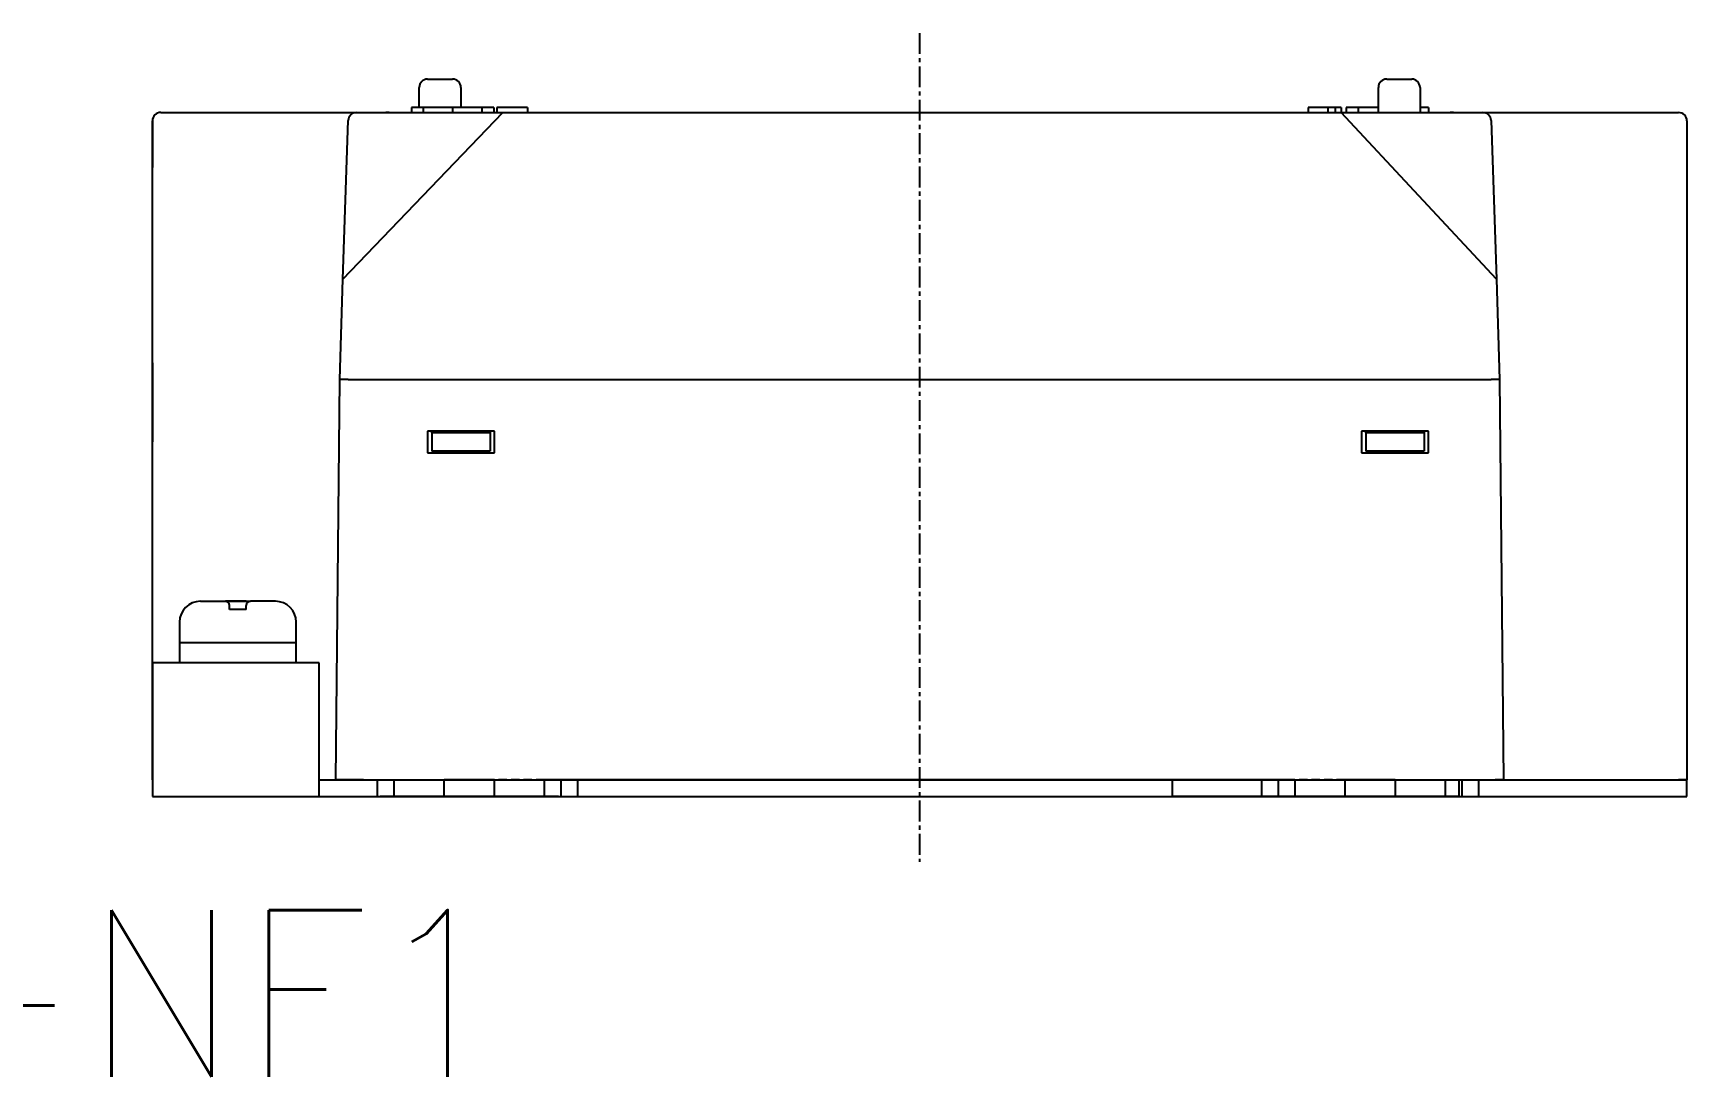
# Model space of a CAD drawing. Extents: x 176 to 427, y 225 to 355.
# Drawn here: x 234.6 to 333.8, y 224.8 to 287.3 of the extents above; entities that cross this region are included whole.
import ezdxf

# ---------------------------------------------------------------- set-up
doc = ezdxf.new("R2010")
doc.units = 0
doc.linetypes.add('CENTER', pattern=[2, 1.25, -0.25, 0.25, -0.25])
doc.linetypes.add('DASHED', pattern=[0.75, 0.5, -0.25])
doc.layers.get('0').update_dxf_attribs({"linetype": 'CONTINUOUS'})
doc.layers.add('CENTER', color=1, linetype='CENTER')
doc.styles.get("Standard").update_dxf_attribs({"font": 'txt.shx'})

msp = doc.modelspace()

# ---------------------------------------------------------------- linework, layer by layer
at = {"color": 7, "linetype": 'CONTINUOUS'}
for p, q in [((258.28028, 284.5798), (259.78061, 284.5798)), ((315.77971, 284.5798), (317.27977, 284.5798)), ((257.78044, 282.87964), (257.78044, 284.07996)), ((260.28045, 284.07996), (260.28045, 282.87964)), ((315.27987, 282.57963), (315.27987, 284.07996)), ((317.78015, 284.07996), (317.78015, 282.57963)), ((257.30849, 282.87964), (257.30849, 282.57963)), ((258.02386, 282.87964), (257.30849, 282.87964)), ((258.02386, 282.87964), (258.02386, 282.57963)), ((259.77872, 282.87964), (258.02386, 282.87964)), ((259.77872, 282.87964), (259.77872, 282.57963)), ((261.53303, 282.87964), (259.77872, 282.87964)), ((261.53303, 282.87964), (261.53303, 282.57963)), ((262.24894, 282.87964), (261.53303, 282.87964)), ((262.24894, 282.87964), (262.24894, 282.57963)), ((262.42927, 282.87964), (262.42927, 282.57963)), ((264.26103, 282.87964), (262.42927, 282.87964)), ((264.26103, 282.87964), (264.26103, 282.57963)), ((311.06725, 282.87964), (311.06725, 282.57963)), ((312.25863, 282.87964), (311.06725, 282.87964)), ((312.25863, 282.87964), (312.25863, 282.57963)), ((312.6832, 282.87964), (312.25863, 282.87964)), ((312.6832, 282.87964), (312.6832, 282.57963)), ((313.06065, 282.87964), (312.6832, 282.87964)), ((313.06065, 282.87964), (313.06065, 282.57963)), ((313.34496, 282.87964), (313.34496, 282.57963)), ((314.06087, 282.87964), (313.34496, 282.87964)), ((314.06087, 282.87964), (314.06087, 282.57963)), ((315.27987, 282.87964), (314.06087, 282.87964)), ((318.28487, 282.87964), (317.78015, 282.87964)), ((318.28487, 282.87964), (318.28487, 282.57963)), ((241.78043, 242.57958), (241.78043, 282.07979)), ((241.78043, 282.07979), (241.78043, 279.27977)), ((242.28054, 282.57963), (254.01432, 282.57963)), ((253.1993, 272.57986), (262.78046, 282.57963)), ((253.1993, 272.57986), (253.51448, 282.09631)), ((254.01432, 282.57963), (262.78046, 282.57963)), ((255.98037, 282.57963), (255.77756, 282.57963)), ((255.98037, 282.57963), (257.30849, 282.57963)), ((262.78046, 282.57963), (313.06065, 282.57963)), ((322.36156, 272.57986), (313.06065, 282.57963)), ((313.06065, 282.57963), (321.54601, 282.57963)), ((315.08004, 282.57963), (315.27987, 282.57963)), ((317.78015, 282.57963), (319.58022, 282.57963)), ((319.78276, 282.57963), (319.58022, 282.57963)), ((321.54601, 282.57963), (333.28005, 282.57963)), ((322.04585, 282.09631), (322.36156, 272.57986)), ((333.78043, 282.07979), (333.78043, 242.57958)), ((333.78043, 282.07979), (333.78043, 279.27977)), ((241.78043, 267.57968), (241.78043, 280.47982)), ((333.78043, 280.47982), (333.78043, 267.57968)), ((241.78043, 267.57968), (241.78043, 279.27977)), ((333.78043, 279.27977), (333.78043, 267.57968)), ((253.01058, 266.57973), (253.1993, 272.57986)), ((322.36156, 272.57986), (322.55002, 266.57973)), ((241.78043, 267.57968), (241.78043, 262.82985)), ((333.78043, 267.57968), (333.78043, 262.82985)), ((252.78042, 242.57958), (253.01058, 266.57973)), ((253.51041, 266.57973), (253.01058, 266.57973)), ((253.51041, 266.57973), (322.05018, 266.57973)), ((253.51041, 266.57973), (322.05018, 266.57973)), ((322.55002, 266.57973), (322.05018, 266.57973)), ((322.55002, 266.57973), (322.77963, 242.57958)), ((258.28028, 263.4797), (258.28028, 262.17973)), ((262.28062, 263.4797), (258.28028, 263.4797)), ((258.53047, 263.37951), (258.53047, 263.4797)), ((262.03043, 263.37951), (258.53047, 263.37951)), ((258.53047, 263.37951), (258.53047, 262.27965)), ((262.03043, 263.4797), (262.03043, 263.37951)), ((262.03043, 263.37951), (262.03043, 262.27965)), ((262.28062, 262.17973), (262.28062, 263.4797)), ((318.27999, 263.47969), (314.28019, 263.47969)), ((314.28019, 263.47969), (314.28019, 262.17973)), ((314.52984, 263.37951), (314.52984, 263.47969)), ((318.03034, 263.37951), (314.52984, 263.37951)), ((314.52984, 263.37951), (314.52984, 262.27965)), ((318.03034, 263.47969), (318.03034, 263.37951)), ((318.03034, 263.37951), (318.03034, 262.27965)), ((318.27999, 262.17973), (318.27999, 263.47969)), ((258.28028, 262.17973), (262.28062, 262.17973)), ((262.03043, 262.27965), (258.53047, 262.27965)), ((314.28019, 262.17973), (318.27999, 262.17973)), ((318.03034, 262.27965), (314.52984, 262.27965)), ((244.65546, 253.27983), (246.15552, 253.27983)), ((246.15552, 253.27983), (247.65558, 253.27983)), ((247.40539, 253.27983), (246.15552, 253.27983)), ((246.40571, 252.77972), (246.40571, 253.02991)), ((247.40539, 252.77972), (247.40539, 253.02991)), ((249.15537, 253.27983), (247.65558, 253.27983)), ((243.40532, 252.02969), (243.40532, 250.77955)), ((247.40539, 252.77972), (246.40571, 252.77972)), ((250.40551, 250.77955), (250.40551, 252.02969)), ((250.40551, 250.77955), (243.40532, 250.77955)), ((243.40532, 250.77955), (243.40532, 249.57977)), ((250.40551, 249.57977), (250.40551, 250.77955)), ((251.78047, 249.57977), (241.78043, 249.57977)), ((241.78043, 249.57977), (241.78043, 241.57963)), ((251.78047, 242.57958), (251.78047, 249.57977)), ((251.78047, 242.57958), (256.28038, 242.57958)), ((251.78047, 241.57963), (251.78047, 242.57958)), ((253.28026, 242.57958), (252.78042, 242.57958)), ((254.43049, 242.57958), (253.00353, 242.57958)), ((253.28026, 242.57958), (302.9301, 242.57958)), ((255.28043, 241.57963), (255.28043, 242.57958)), ((256.28038, 241.57963), (256.28038, 242.57958)), ((262.28062, 242.57958), (259.2805, 242.57958)), ((259.2805, 241.57963), (259.2805, 242.57958)), ((262.28062, 241.57963), (262.28062, 242.57958)), ((265.28047, 241.57963), (265.28047, 242.57958)), ((266.28042, 242.57958), (265.28047, 242.57958)), ((266.28042, 241.57963), (266.28042, 242.57958)), ((292.28021, 242.57958), (266.28042, 242.57958)), ((267.28064, 241.57963), (267.28064, 242.57958)), ((309.28017, 242.57958), (283.27985, 242.57958)), ((302.9301, 241.57963), (302.9301, 242.57958)), ((302.9301, 242.57958), (320.12988, 242.57958)), ((308.27995, 242.57958), (308.27995, 241.57963)), ((309.28017, 242.57958), (309.28017, 241.57963)), ((310.27985, 242.57958), (309.28017, 242.57958)), ((310.27985, 242.57958), (310.27985, 241.57963)), ((316.28009, 242.57958), (313.27997, 242.57958)), ((313.27997, 242.57958), (313.27997, 241.57963)), ((316.28009, 242.57958), (316.28009, 241.57963)), ((319.28021, 242.57958), (319.28021, 241.57963)), ((319.28021, 242.57958), (333.78043, 242.57958)), ((320.12988, 241.57963), (320.12988, 242.57958)), ((320.12988, 242.57958), (322.28033, 242.57958)), ((320.27989, 242.57958), (320.27989, 241.57963)), ((321.28011, 242.57958), (321.28011, 241.57963)), ((322.77963, 242.57958), (322.28033, 242.57958)), ((322.77963, 242.57958), (333.28005, 242.57958)), ((323.28001, 242.57958), (327.015, 242.57958)), ((333.78043, 242.57958), (333.28005, 242.57958)), ((333.78043, 241.57963), (333.78043, 242.57958)), ((241.78043, 241.57963), (256.78049, 241.57963)), ((266.13042, 241.57963), (255.43071, 241.57963)), ((256.78049, 241.57963), (257.78044, 241.57963)), ((257.78044, 241.57963), (258.78039, 241.57963)), ((258.78039, 241.57963), (259.2805, 241.57963)), ((259.2805, 241.57963), (277.77972, 241.57963)), ((262.03043, 241.57963), (262.28062, 241.57963)), ((262.28062, 241.57963), (265.28047, 241.57963)), ((265.28047, 241.57963), (266.28042, 241.57963)), ((265.28047, 241.57963), (270.0303, 241.57963)), ((268.28059, 241.57963), (292.28021, 241.57963)), ((272.52978, 241.57963), (275.5299, 241.57963)), ((276.27966, 241.57963), (277.27988, 241.57963)), ((283.27985, 241.57963), (307.27973, 241.57963)), ((297.78007, 241.57963), (313.27997, 241.57963)), ((298.27991, 241.57963), (299.28013, 241.57963)), ((300.02962, 241.57963), (303.02974, 241.57963)), ((320.12988, 241.57963), (302.9301, 241.57963)), ((305.53002, 241.57963), (313.53016, 241.57963)), ((309.28017, 241.57963), (310.27985, 241.57963)), ((313.27997, 241.57963), (316.28009, 241.57963)), ((316.28009, 241.57963), (316.77993, 241.57963)), ((316.77993, 241.57963), (317.2776, 241.57963)), ((317.2776, 241.57963), (317.78015, 241.57963)), ((317.78015, 241.57963), (318.33685, 241.57963)), ((318.33685, 241.57963), (318.77983, 241.57963)), ((318.77983, 241.57963), (319.28021, 241.57963)), ((319.28021, 241.57963), (333.78043, 241.57963))]:
    msp.add_line(p, q, dxfattribs=at)
at = {"color": 3, "linetype": 'DASHED'}
for p, q in [((256.28038, 242.57958), (259.2805, 242.57958)), ((265.28047, 242.57958), (262.28062, 242.57958)), ((313.27997, 242.57958), (310.27985, 242.57958)), ((316.28009, 242.57958), (319.28021, 242.57958))]:
    msp.add_line(p, q, dxfattribs=at)
at = {"color": 7, "linetype": 'CONTINUOUS'}
for centre, radius, start, end in [((258.28028, 284.07996), 0.49984, 90, 179.99997), ((259.78061, 284.07996), 0.49984, 0.00001, 89.99998), ((315.77971, 284.07996), 0.49984, 90, 179.99997), ((317.26143, 284.06106), 0.51906, 2.086596, 87.975436), ((242.28041, 282.07965), 0.49998, 89.984485, 179.98445), ((254.03202, 282.0612), 0.51873, 91.955555, 176.11948), ((321.52812, 282.06101), 0.51893, 3.900275, 88.024647), ((333.26172, 282.06089), 0.51906, 2.086596, 87.975436), ((244.65546, 252.02969), 1.25014, 90, 179.99997), ((246.14632, 253.02043), 0.25956, 2.093459, 87.968573), ((247.66491, 253.02029), 0.25971, 92.060494, 177.87743), ((249.15537, 252.02969), 1.25014, 0.00001, 89.99998)]:
    msp.add_arc(centre, radius, start, end, dxfattribs=at)
at = {"layer": 'CENTER', "color": 1, "linetype": 'CENTER'}
msp.add_line((287.78003, 287.33839), (287.78003, 237.65131), dxfattribs=at)

# ---------------------------------------------------------------- texts
at = {"color": 7, "linetype": 'CONTINUOUS'}
msp.add_text('EXRS-NF1', height=10, dxfattribs=at).set_placement((192.19081, 224.76822))

doc.saveas('drawing.dxf')
